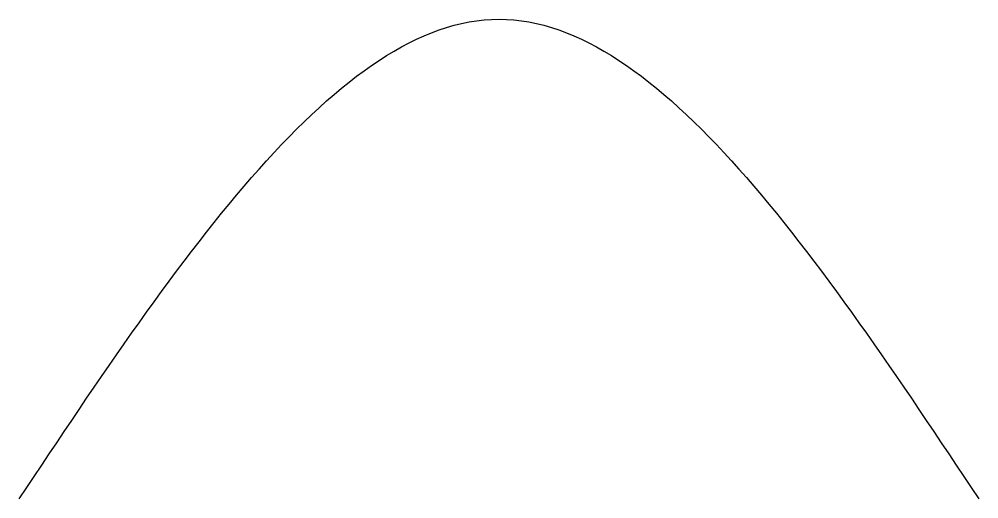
# Model space of a CAD drawing. Header units: metres. Extents: x 0 to 100, y 0 to 50.
import ezdxf

# ---------------------------------------------------------------- set-up
doc = ezdxf.new("R2010")
doc.units = ezdxf.units.M

msp = doc.modelspace()

# ---------------------------------------------------------------- linework, layer by layer
msp.add_spline([(0, 0), (50, 50), (100, 0)], degree=3)

doc.saveas('drawing.dxf')
